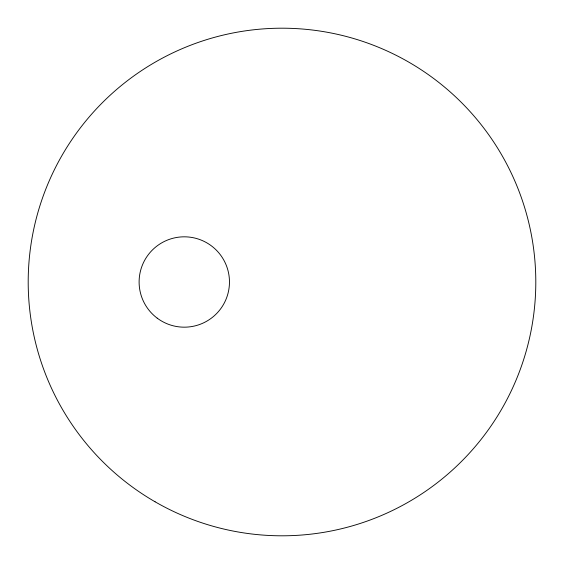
<?xml version="1.0" encoding="UTF-8"?>
<svg xmlns="http://www.w3.org/2000/svg" width="564" height="564" viewBox="0 0 564 564"><rect width="100%" height="100%" fill="white"/><g stroke="black" fill="none" stroke-linecap="round" stroke-linejoin="round"><path stroke-width="0.85" d="M157.201 318.152A45.176 45.176 0 0 0 229.146 287.386A45.176 45.176 0 0 0 166.521 240.461A45.176 45.176 0 0 0 157.201 318.152M155.1 501.798A253.8 253.8 0 0 0 535.8 282A253.8 253.8 0 0 0 155.1 62.202A253.8 253.8 0 0 0 155.1 501.798"/></g></svg>
